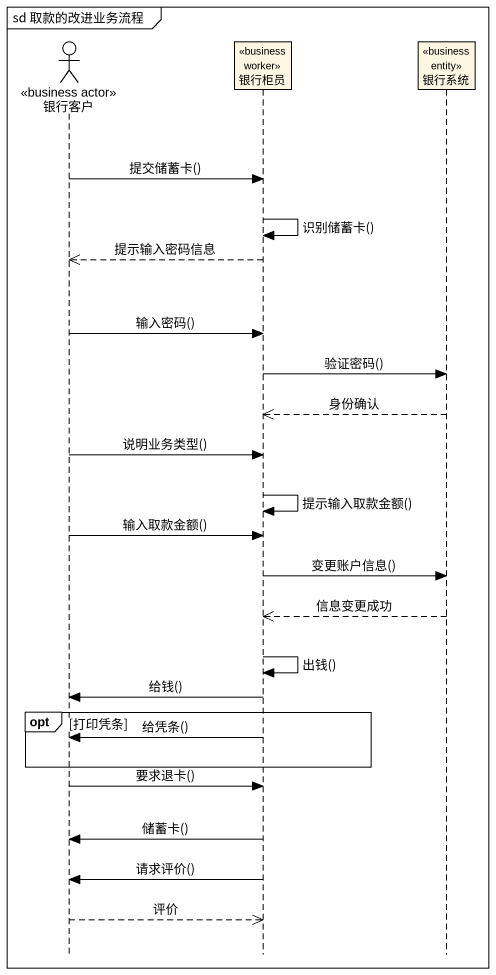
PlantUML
@startuml
mainframe sd 取款的改进业务流程
hide footbox
actor 银行客户 <<business actor>>
participant 银行柜员 <<business worker>>
participant 银行系统 <<business entity>>

银行客户 -> 银行柜员 : 提交储蓄卡()
银行柜员 -> 银行柜员 : 识别储蓄卡()
银行柜员 -->> 银行客户 : 提示输入密码信息
银行客户 -> 银行柜员 : 输入密码()
银行柜员 -> 银行系统 : 验证密码()
银行系统 -->> 银行柜员 : 身份确认
银行客户 -> 银行柜员 : 说明业务类型()
银行柜员 -> 银行柜员 : 提示输入取款金额()
银行客户 -> 银行柜员 : 输入取款金额()
银行柜员 -> 银行系统 : 变更账户信息()
银行系统 -->> 银行柜员 : 信息变更成功
银行柜员 -> 银行柜员 : 出钱()
银行柜员 -> 银行客户 : 给钱()
opt 打印凭条
  银行柜员 -> 银行客户 : 给凭条()
end
银行客户 -> 银行柜员 : 要求退卡()
银行柜员 -> 银行客户 : 储蓄卡()
银行柜员 -> 银行客户 : 请求评价()
银行客户 -->> 银行柜员 : 评价
@enduml
